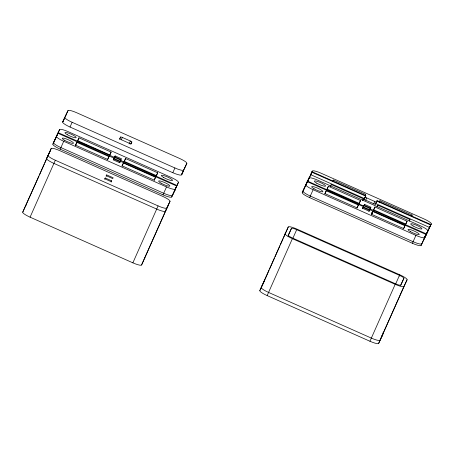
<?xml version="1.0" encoding="UTF-8"?>
<svg xmlns="http://www.w3.org/2000/svg" width="454" height="454" viewBox="0 0 454 454"><rect width="100%" height="100%" fill="white"/><g stroke="black" fill="none" stroke-linecap="round" stroke-linejoin="round"><path stroke-width="0.68" d="M22.728 212.2L51.183 148.532A8.785 1.555 23.9 0 1 59.888 150.7L162.674 196.361A8.785 1.555 23.9 0 1 170.029 201.332L141.574 265A8.785 1.555 23.9 0 1 132.874 262.838L30.083 217.171A8.785 1.555 23.9 0 1 22.728 212.2L38.874 176.311M52.863 144.202L57.845 133.209L114.056 158.179L113.92 158.463L176.691 186.004L171.708 197.002A8.785 1.555 23.9 0 1 163.003 194.84L60.217 149.173A8.785 1.555 23.9 0 1 52.863 144.202L56.557 136.41M62.669 122.064L68.004 110.583A8.785 1.555 23.9 0 1 76.703 112.745L179.489 158.406A8.785 1.555 23.9 0 1 186.849 163.378L181.521 174.864A8.785 1.555 23.9 0 1 172.815 172.702L70.029 127.035A8.785 1.555 23.9 0 1 62.669 122.064L68.004 110.583M171.708 197.002L178.439 182.355A8.785 1.555 23.9 0 0 171.079 177.383L68.293 131.722A8.785 1.555 23.9 0 0 59.593 129.56L55.74 137.954L56.012 137.392M64.173 118.931L63.078 121.4L63.305 120.929M39.447 175.017L44.327 164.007M44.901 162.708L51.183 148.532M59.593 129.56L56.79 135.882A8.785 1.555 23.9 0 1 57.045 135.689M30.083 217.171L55.314 160.245A8.785 1.555 23.9 0 1 47.954 155.274M60.217 149.173L63.719 141.268A8.785 1.555 23.9 0 1 56.364 136.296M70.029 127.035L72.129 122.291A8.785 1.555 23.9 0 1 64.774 117.319M75.443 145.496L76.845 142.335L108.966 156.602L107.564 159.763M75.409 145.706L75.971 144.44M77.6 141.001L79.002 137.84L111.122 152.107L109.72 155.274M109.215 156.182L111.122 152.107M119.544 139.384L120.594 137.012A1.759 0.312 23.9 0 1 122.336 137.443L130.366 141.012A1.759 0.312 23.9 0 1 131.836 142.006L130.786 144.378M121.28 139.815L122.336 137.443M104.681 179.262L105.243 177.996L111.667 180.851L111.105 182.116M106.162 176.175L106.724 174.909L113.148 177.764L112.745 178.609L106.321 175.755L106.724 174.909M113.528 159.365L115.129 155.932L121.553 158.787L121.15 159.632L114.726 156.778L115.129 155.932M119.816 162.504L120.883 160.194L58.112 132.647M129.049 143.975L130.366 141.012M122.018 166.187L123.42 163.026L155.54 177.293L154.144 180.454M123.67 162.606L125.576 158.531L157.697 172.798L156.295 175.965M124.175 161.692L125.576 158.531M132.874 262.838L158.1 205.906A8.785 1.555 23.9 0 0 166.8 208.074L170.029 201.332M163.003 194.84L166.51 186.934A8.785 1.555 23.9 0 0 175.21 189.097M172.815 172.702L174.915 167.957A8.785 1.555 23.9 0 0 183.62 170.119L186.849 163.378M141.574 265L166.8 208.074M181.521 174.864L183.62 170.119M174.586 190.748L178.439 182.355M183.246 171.26L181.923 174.194L182.15 173.723M424.711 236.358A8.785 1.555 23.9 0 1 425.029 237.13L421.102 245.449A8.785 1.555 23.9 0 1 412.397 243.287L309.611 197.621A8.785 1.555 23.9 0 1 302.25 192.649L307.239 181.657L363.45 206.627L363.314 206.911L426.085 234.451L423.979 239.196L427.833 230.802A8.785 1.555 23.9 0 0 420.472 225.831L317.686 180.17A8.785 1.555 23.9 0 0 308.987 178.008L305.4 185.839M305.133 186.401L307.239 181.657M308.987 178.008L305.48 185.913A8.785 1.555 23.9 0 1 305.735 185.714M307.108 182.86A8.785 1.555 23.9 0 1 307.097 182.542L312.426 171.062A8.785 1.555 23.9 0 1 321.126 173.224L423.917 218.885A8.785 1.555 23.9 0 1 431.272 223.856L425.943 235.342A8.785 1.555 23.9 0 1 425.131 235.609M312.017 171.726L310.701 174.665L364.5 198.568L365.822 195.629L312.017 171.726L311.79 172.197L365.595 196.1M309.151 178.252L312.426 171.062M259.807 290.622L288.262 226.955A8.785 1.555 23.9 0 1 296.961 229.117L399.747 274.778A8.785 1.555 23.9 0 1 407.107 279.749L378.653 343.417A8.785 1.555 23.9 0 1 369.948 341.255L267.162 295.594A8.785 1.555 23.9 0 1 259.807 290.622L263.031 283.881A8.785 1.555 23.9 0 1 263.127 283.767M263.314 283.251L264.432 280.72L261.209 287.456A8.785 1.555 23.9 0 0 268.564 292.427L371.349 338.094A8.785 1.555 23.9 0 0 380.055 340.256L383.284 333.514A8.785 1.555 23.9 0 0 382.966 332.748M264.722 280.073L269.029 270.351M269.602 269.057L274.483 258.048M275.056 256.748L279.936 245.739M280.51 244.445L283.092 238.611M283.665 237.317L288.262 226.955M288.029 236.154L291.474 228.379A5.272 0.936 23.9 0 1 296.695 229.679L399.48 275.34A5.272 0.936 23.9 0 1 403.895 278.325L400.74 285.447M309.611 197.621L313.112 189.715A8.785 1.555 23.9 0 1 305.758 184.744M267.162 295.594L292.387 238.662A8.785 1.555 23.9 0 1 285.033 233.691M292.677 238.747L296.695 229.679M324.837 193.943L326.239 190.776L358.359 205.049L356.957 208.21M326.988 189.449L328.39 186.288L360.51 200.554L359.108 203.721M330.444 186.446L331.284 184.545L363.404 198.818L362.564 200.713M332.878 181.316L333.44 180.056L365.561 194.323L364.999 195.589M364.227 199.266L365.822 195.629M365.708 200.293L366.758 197.921L374.788 201.491A1.759 0.312 23.9 0 1 376.258 202.484L375.969 203.091M362.485 208.732L363.047 207.472L369.471 210.321L369.062 211.167L362.638 208.312L363.047 207.472M362.922 207.813L363.853 205.787L370.277 208.641L368.909 211.587M363.96 205.645L364.522 204.379L370.946 207.234L369.982 209.345M373.738 203.857L374.788 201.491M375.469 204.26L377.064 200.623L430.863 224.526L429.546 227.46L375.742 203.562L375.452 204.169A1.759 0.312 23.9 0 1 373.71 203.732L365.68 200.169A1.759 0.312 23.9 0 1 364.21 199.175L364.5 198.568M371.412 214.634L372.813 211.468L404.934 225.74L403.532 228.901M371.661 214.214L372.218 212.949M373.563 210.14L374.964 206.979L407.09 221.246L405.967 223.777M377.302 206.502L377.859 205.236L409.985 219.509L409.423 220.775M379.453 202.007L380.015 200.747L412.136 215.014L411.574 216.28M412.397 243.287L415.904 235.376A8.785 1.555 23.9 0 0 424.604 237.544L426.085 234.451M369.948 341.255L395.179 284.329A8.785 1.555 23.9 0 0 403.878 286.491L407.107 279.749M395.746 283.761L399.48 275.34M399.174 276.077L399.747 274.778M421.102 245.449L424.604 237.544M427.833 230.802L424.325 238.708A8.785 1.555 23.9 0 0 424.314 238.395M425.943 235.342L431.272 223.856M378.653 343.417L403.878 286.491M56.495 136.495L53.561 142.624A8.785 1.555 23.9 0 0 60.921 147.595L163.707 193.256A8.785 1.555 23.9 0 0 172.406 195.419L175.636 188.682A8.785 1.555 23.9 0 0 175.511 188.16M76.845 142.335L75.5 145.138L107.621 159.411L108.966 156.602M79.002 137.84L77.657 140.649L109.777 154.916M120.594 137.012L119.788 138.697A1.759 0.312 23.9 0 0 121.258 139.69L129.288 143.26A1.759 0.312 23.9 0 0 131.03 143.691L131.836 142.006M105.243 177.996L104.84 178.842L111.264 181.696L111.667 180.851M120.883 160.194L120.747 160.472L176.958 185.448M123.42 163.026L122.075 165.829L154.195 180.102L155.54 177.293M157.697 172.798L156.352 175.607L124.231 161.34M306.183 184.33L302.954 191.072A8.785 1.555 23.9 0 0 310.309 196.043L413.1 241.704A8.785 1.555 23.9 0 0 421.8 243.866M302.25 192.649L304.895 187.139M307.097 182.542L308.561 179.478M291.474 228.379L288.245 235.121A5.272 0.936 23.9 0 0 292.66 238.1L395.445 283.767A5.272 0.936 23.9 0 0 400.666 285.061L403.895 278.325M326.239 190.776L324.894 193.586L357.014 207.858L358.359 205.049M328.39 186.288L327.045 189.097L359.165 203.364L360.51 200.554M330.478 186.231L331.284 184.545M332.901 181.174L333.44 180.056M362.598 200.503L363.404 198.818M365.022 195.447L365.561 194.323M364.727 198.097L365.016 197.49A1.759 0.312 23.9 0 1 366.758 197.921M363.853 205.787L363.716 206.065L307.506 181.095M364.522 204.379L364.119 205.225L370.543 208.08M370.277 208.641L370.141 208.919L426.351 233.889M377.064 200.623L376.837 201.094L430.636 224.997L430.863 224.526M372.813 211.468L371.468 214.277L403.589 228.549L404.934 225.74M374.964 206.979L373.619 209.788L405.745 224.055L407.09 221.246M371.627 214.424L372.166 213.301M377.053 206.922L377.859 205.236M379.204 202.427L380.015 200.747M409.173 221.194L409.985 219.509M411.596 216.138L412.136 215.014M371.338 212.784L372.632 213.363M313.112 189.715L415.904 235.376M72.129 122.291L174.915 167.957M292.387 238.662L395.179 284.329M63.719 141.268L166.51 186.934M55.314 160.245L158.1 205.906M381.564 335.909A8.785 1.555 23.9 0 1 381.882 336.681M428.043 230.598A8.785 1.555 23.9 0 1 427.549 230.842M428.854 227.834A8.785 1.555 23.9 0 1 429.172 228.6M309.208 178.116A8.785 1.555 23.9 0 1 309.197 177.798M310.32 175.806A8.785 1.555 23.9 0 1 310.82 175.556M184.619 167.6A8.785 1.555 23.9 0 1 184.744 168.122M65.898 115.327A8.785 1.555 23.9 0 1 65.989 115.214M50.275 151.449A8.785 1.555 23.9 0 0 49.781 151.698L46.552 158.435A8.785 1.555 23.9 0 0 53.913 163.406L156.698 209.073A8.785 1.555 23.9 0 0 165.398 211.235L168.627 204.493A8.785 1.555 23.9 0 0 168.502 203.971M25.957 205.463A8.785 1.555 23.9 0 1 26.048 205.35M144.678 257.736A8.785 1.555 23.9 0 1 144.803 258.258M106.111 175.874A2.639 0.465 23.9 0 1 106.327 175.965M174.62 189.494A8.785 1.555 23.9 0 1 174.938 190.26M56.182 137.352A8.785 1.555 23.9 0 1 56.585 137.216M113.653 159.025L113.25 159.865L119.674 162.719L120.077 161.879L113.653 159.025M314.049 188.779A6.152 1.09 23.9 0 0 322.89 191.673A6.152 1.09 23.9 0 0 314.866 187.076A6.152 1.09 23.9 0 0 314.049 188.779M316.739 183.166A6.152 1.09 23.9 0 0 325.58 186.061A6.152 1.09 23.9 0 0 317.556 181.464A6.152 1.09 23.9 0 0 316.739 183.166M413.1 225.973A6.152 1.09 23.9 0 0 421.942 228.867A6.152 1.09 23.9 0 0 413.917 224.27A6.152 1.09 23.9 0 0 413.1 225.973M410.41 231.591A6.152 1.09 23.9 0 0 419.252 234.485A6.152 1.09 23.9 0 0 411.228 229.889A6.152 1.09 23.9 0 0 410.41 231.591M64.655 140.331A6.152 1.09 23.9 0 0 73.497 143.226A6.152 1.09 23.9 0 0 65.472 138.629A6.152 1.09 23.9 0 0 64.655 140.331M67.345 134.719A6.152 1.09 23.9 0 0 76.187 137.613A6.152 1.09 23.9 0 0 68.162 133.016A6.152 1.09 23.9 0 0 67.345 134.719M163.707 177.525A6.152 1.09 23.9 0 0 172.548 180.42A6.152 1.09 23.9 0 0 164.524 175.823A6.152 1.09 23.9 0 0 163.707 177.525M161.017 183.144A6.152 1.09 23.9 0 0 169.858 186.038A6.152 1.09 23.9 0 0 161.834 181.441A6.152 1.09 23.9 0 0 161.017 183.144"/></g></svg>
